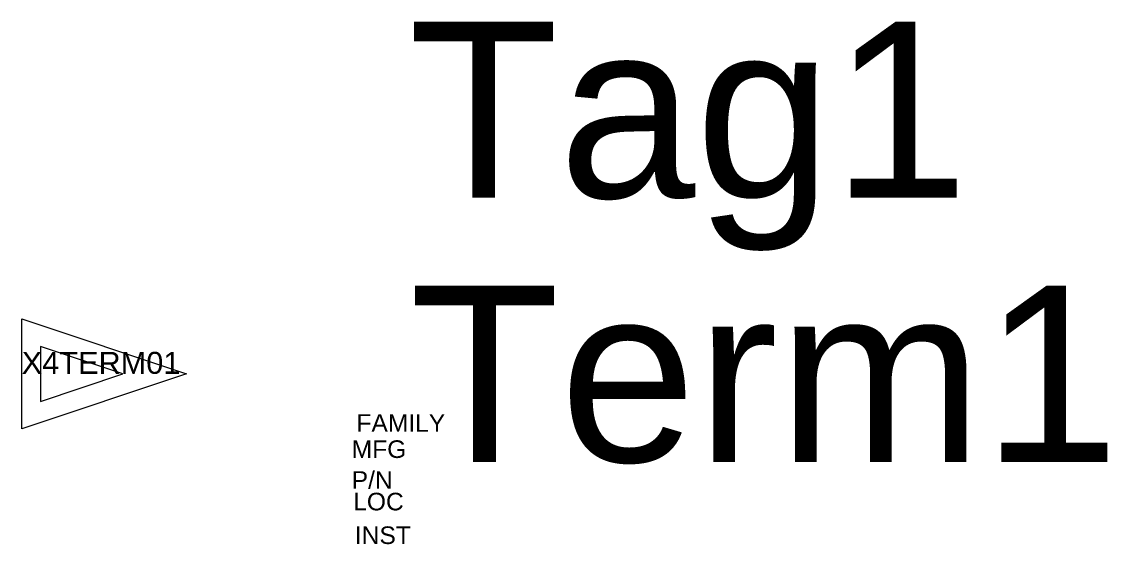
# Model space of a CAD drawing. Header units: inches. Extents: x 0 to 3.89, y -0.2 to 0.2.
# Drawn here: x 0 to 0.617, y -0.097 to 0.2 of the extents above; entities outside this region: 3.
import ezdxf
from ezdxf.enums import TextEntityAlignment as Align

# ---------------------------------------------------------------- set-up
doc = ezdxf.new("R2010")
doc.units = ezdxf.units.IN
doc.header["$MEASUREMENT"] = 0
doc.styles.add('INERCONNECT TABLES', font='arial.ttf', dxfattribs={"height": 0.1})
doc.styles.add('WD', font='arial.ttf', dxfattribs={"height": 1})

msp = doc.modelspace()

# ---------------------------------------------------------------- linework, layer by layer
for points in [[(0, 0), (0, 0.03125), (0.09375, 0), (0, -0.03125), (0, 0)], [(0.01063, 0.01562), (0.01063, -0.01562), (0.0575, 0), (0.01063, 0.01562)]]:
    msp.add_lwpolyline(points)

# ---------------------------------------------------------------- texts
at = {"linetype": 'Continuous', "style": 'INERCONNECT TABLES'}
for tag, p, height, flags in [('Tag1', (0.22, 0.1), 0.1, 8), ('P/N', (0.18765, -0.06529), 0.01, 9), ('LOC', (0.1885, -0.07753), 0.01, 9), ('INST', (0.18946, -0.09665), 0.01, 9)]:
    msp.add_attdef(tag, p, '', height=height, dxfattribs=dict(at, flags=flags))
at = {"style": 'INERCONNECT TABLES', "flags": 8}
msp.add_attdef('Desc1', text='', height=0.1, dxfattribs=at).set_placement((3.50005, 0.15), align=Align.MIDDLE_LEFT)
at = {"linetype": 'Continuous', "style": 'INERCONNECT TABLES', "flags": 8}
for tag, p in [('Term1', (0.22055, 0)), ('Desc2', (3.50005, 0)), ('Desc3', (3.50005, -0.15))]:
    msp.add_attdef(tag, text='', height=0.1, dxfattribs=at).set_placement(p, align=Align.MIDDLE_LEFT)
at = {"flags": 9}
for tag, p, height, style in [('X4TERM01', (0, 0), 0.0125, 'WD'), ('FAMILY', (0.19035, -0.03292), 0.01, 'INERCONNECT TABLES')]:
    msp.add_attdef(tag, p, '', height=height, dxfattribs=dict(at, style=style))
at = {"linetype": 'Continuous', "style": 'INERCONNECT TABLES', "flags": 9}
msp.add_attdef('MFG', text='', height=0.01, dxfattribs=at).set_placement((0.21869, -0.04776), align=Align.RIGHT)

doc.saveas('drawing.dxf')
